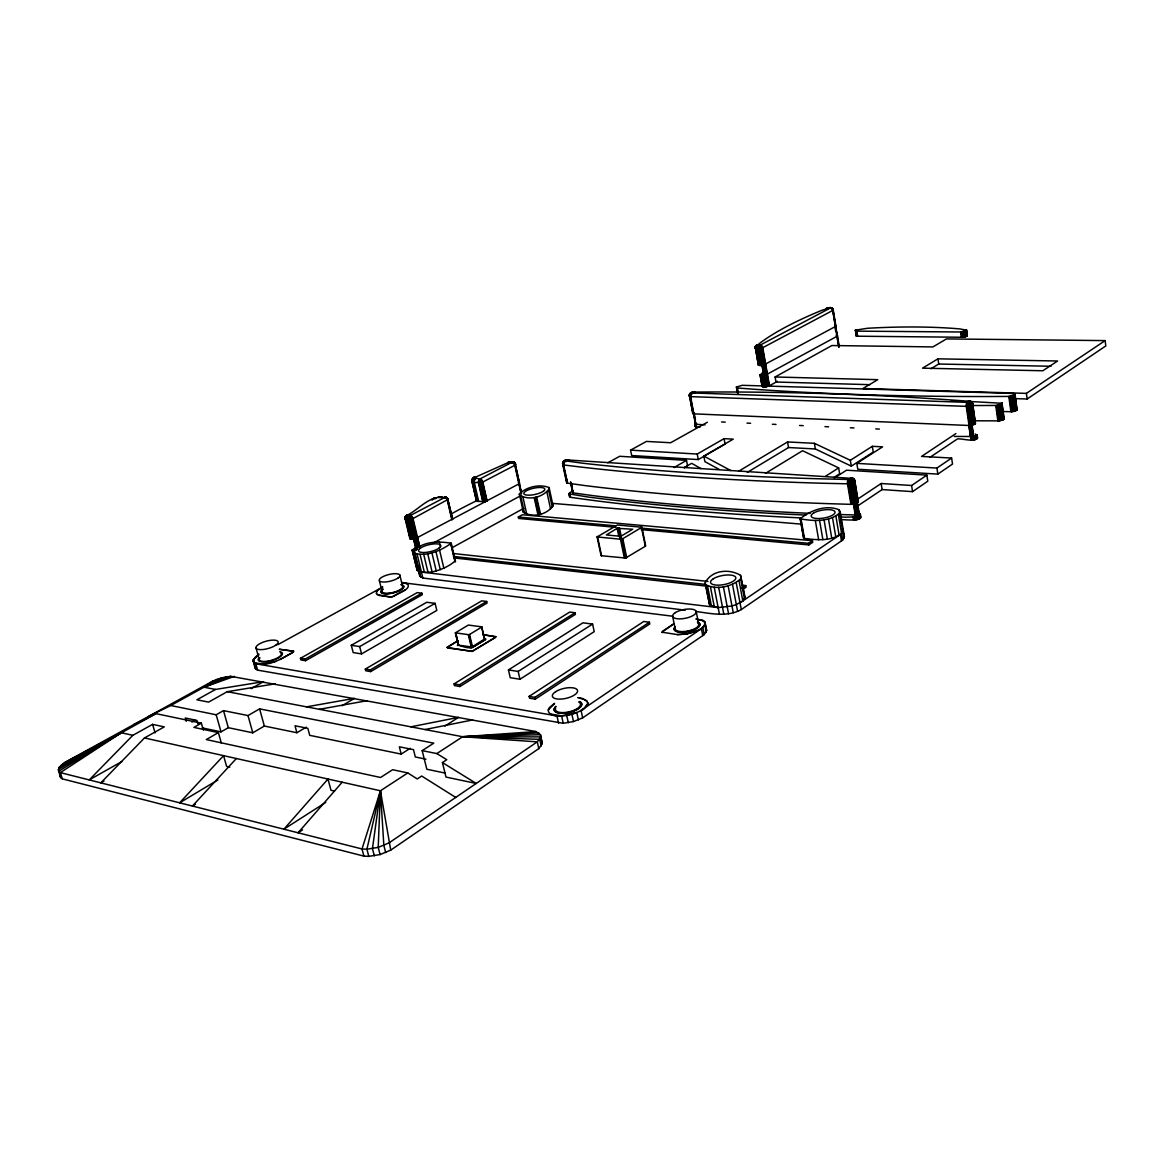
<?xml version="1.0" encoding="UTF-8"?>
<svg xmlns="http://www.w3.org/2000/svg" width="1164" height="1164" viewBox="0 0 1164 1164"><rect width="100%" height="100%" fill="white"/><g stroke="black" fill="none" stroke-linecap="round" stroke-linejoin="round"><path stroke-width="1.5" d="M413.962 550.878L415.01 553.322C427.581 556.887 441.622 550.106 451.268 543.268C438.974 541.129 423.143 541.144 413.962 550.878L419.738 574.71M972.435 403.268A3.143 2.866 -51 0 0 969.132 401.405L968.317 401.216C877.19 394.334 785.758 391.38 694.37 392.079L692.842 392.748M757.4 345.068A2.677 2.532 32.3 0 0 755.247 347.949L757.662 348.865L762.435 347.861L833.293 310.133A2.561 2.444 34.5 0 0 830.383 307.965L760.208 345.082L757.386 345.272L760.383 342.74A316.681 82.353 -8.1 0 1 822.09 310.221L830.339 307.805A2.575 2.124 -77.5 0 1 832.536 308.926M509.163 462.675L511.869 462.021A3.07 2.852 -52.7 0 1 515.376 464.043L514.779 465.324L482.187 482.333L473.603 482.58L471.987 481.038A3.114 2.895 24.8 0 1 474.33 477.662L509.235 462.079M601.366 554.995L601.57 555.752L625.592 558.022L645.351 546.236L645.103 545.48M515.317 464.902A3.07 2.692 43.9 0 0 511.854 462.312L511.869 462.021A3.07 2.75 -66.4 0 1 515.157 463.927M376.321 591.836L377.514 590.192L376.248 593.465L379.275 595.473L390.726 597.03L377.238 594.659M801.269 517.936A1383.516 270.31 -6.3 0 1 587.718 499.705L570.942 497.392C566.897 496.14 569.676 491.004 573.197 491.528M486.814 501.058L482.522 482.187A3.114 1.731 65.5 0 0 479.917 478.971L484.573 501.728L487.105 500.913L482.813 482.042A3.114 1.964 62.9 0 0 479.99 478.928L511.724 462.414A3.07 2.517 51.9 0 1 515.085 465.12L521.443 493.449M858.29 501.699L854.812 480.819A3.39 3.172 -33.9 0 0 851 478.375L848.178 479.466L823.865 478.913A1387.764 255.251 -6.6 0 1 582.378 463.17L565.064 460.813L567.363 459.955L850.942 478.302A3.39 3.085 -50.7 0 1 854.638 480.63L853.227 482.623L848.163 483.817L822.803 483.249A1390.704 257.186 -6.5 0 1 580.851 467.055L563.638 464.96L562.809 463.927A3.026 2.779 33.2 0 1 565.093 460.74A3.026 2.648 44.1 0 0 562.983 463.723L566.97 483.089L584.75 485.548A1386.63 264.635 -6.4 0 0 826.265 503.59L850.302 504.332C852.266 504.478 859.963 503.459 857.417 500.782M597.088 536.953L617.386 525.008L641.946 527.219L621.721 539.325L597.088 536.953L601.075 555.606M521.283 493.551L519.129 483.788L414.806 538.947L409.873 538.656L405.087 518.635A3.07 2.852 17.4 0 1 407.385 515.274L410.441 515.419L444.648 497.537A2.997 2.721 -61.7 0 1 448.024 499.414L413.016 518.562L407.211 519.813L405.218 518.402A3.056 2.779 31 0 1 407.444 515.157C419.186 509.134 429.923 494.904 444.561 497.523A2.997 1.993 60.9 0 1 447.398 500.593L451.879 519.755L452.316 518.475M800.163 518.809C812.457 521.021 829.641 522.491 839.782 512.742L839.171 509.817C826.134 504.361 810.581 510.356 800.163 518.809L803.596 538.277C816.328 539.98 832.958 541.973 843.027 531.963L842.416 528.965L844.395 536.735L842.707 540.052L741.308 609.572C727.355 617.327 710.928 613.515 696.087 611.493M566.344 460.115L566.213 461.482M416.567 546.644L412.143 550.179L414.791 551.43M700.001 427.232L695.737 426.926L695.49 425.908M695.519 422.91L694.719 423.943L696.043 424.423M662.403 631.397L673.927 623.759L661.909 632.168L677.477 634.613L686.76 634.045L699.884 629.535L702.838 627.542L705.282 623.526L706.664 630.553L704.22 634.584L582.684 717.868L573.503 721.564L563.231 723.281L257.579 670.129L255.629 669.125L255.222 665.997M279.942 659.522L293.212 652.16C281.863 658.591 267.444 668.034 253.883 662.767L253.083 661.356C252.093 658.78 266.338 647.402 253.476 659.653L254.829 667.714M253.083 661.356L253.432 659.493L254.349 662.825M975.054 433.925L977.047 435.394L970.543 437.198L968.841 425.486L975.359 423.681L972.507 403.646L971.387 405.363L966.28 406.352L690.601 396.633L689.539 395.716A2.808 2.575 39.9 0 1 691.707 392.792L692.827 392.283M485.926 639.123L472.395 647.504L485.446 639.705M456.055 634.249L458.572 645.176L471.973 647.024L484.5 639.036M758.957 345.446L763.875 374.954L765.708 375.012L837.207 336.192L836.407 335.756M848.702 479.437L852.252 504.259M481.954 626.974L469.077 634.744L455.371 632.838L468.364 625.053L481.649 626.829L484.791 639.24M929.92 457.365L956.75 439.395C957.841 437.024 977.076 443.731 977.105 437.213M736.303 604.553L742.821 600.93L745.033 597.132L740.537 575.322C729.173 568.41 711.437 569.967 705.064 583.048L709.618 604.873L718.144 607.608L731.981 605.978M693.875 413.86L969.045 425.486L972.042 424.336L973.366 436.5L954.291 436.442M975.359 423.681L974.996 422.605M476.542 499.429L477.298 501.248L484.573 501.728M457.728 645.613C455.066 643.372 468.699 649.687 472.351 647.344M705.064 583.048L705.704 584.663C716.5 590.235 731.952 586.802 740.741 578.741L741.25 576.922M471.871 481.387A3.128 2.968 4.3 0 1 474.272 477.88L474.33 477.662M447.165 647.271L457.932 640.68M566.723 460.027L567.275 459.882A3.012 1.426 87.2 0 1 568.701 460.478M409.219 515.783L416.741 548.971M699.884 629.535L704.7 625.665L704.642 621.794L702.794 620.383L704.671 621.969L706.664 630.553M706.053 632.518L704.642 621.794M708.978 603.214L709.56 601.352M859.585 516.292C864.823 522.287 838.778 519.1 840.917 519.581M858.581 513.106L858.814 514.11L855.613 515.012L839.491 514.503M975.49 423.478L972.682 403.806A3.157 2.939 -35.8 0 0 969.205 401.478L967.429 402.366L967.284 404.286L970.223 425.427M509.876 462.035L510.356 462.675M693.468 392.152L694.02 392.05A2.808 1.266 87.3 0 1 695.49 392.894M253.039 661.21L255.818 663.756L556.959 715.933C566.606 716.384 576.646 714.041 584.43 708.134C593.844 695.01 584.124 710.942 581.083 710.607L582.684 717.868M59.088 767.396L58.636 771.31L60.353 772.62L362.004 848.963L366.907 849.211L378.227 847.377L388.892 842.969L537.273 741.861L540.765 736.899L540.489 734.702L535.978 731.559L230.661 676.313L221.742 677.826L212.968 680.998L64.442 762.696L59.088 767.396L156.005 713.648L201.372 723.164L203.351 730.046M763.162 372.073L760.107 375.259L767.338 374.575M827.953 307.98L827.473 309.071M103.989 781.073L100.832 782.863L144.482 737.947L164.255 726.889L152.586 724.372L132.827 735.328L121.303 732.753L58.2 769.52L60.586 777.523L62.303 778.847L363.896 856.122L368.799 856.369L380.104 854.551L390.74 850.127L538.816 748.598L542.293 743.607L540.489 734.702L462.661 736.739L227.271 691.678L208.603 702.11L196.905 699.782L215.558 689.437L263.53 681.668L251.06 688.695M519.391 483.584L518.635 482.318M563.231 723.281L561.601 716.006C556.989 716.122 548.142 715.845 548.244 709.967L549.292 707.668L554.486 703.405M554.515 703.58L548.244 709.967M856.093 335.348L857.621 336.207L961.406 337.254C962.817 337.24 968.404 336.789 966.848 334.839M835.316 326.575L835.97 325.978L835.024 325.44M452.665 519.144L447.616 499.283A2.997 2.386 -79.6 0 0 444.648 497.537L444.561 497.654A2.997 2.212 -83.7 0 1 447.238 498.89M1003.397 411.707C1005.841 411.023 1016.434 413.249 1016.841 409.03M974.632 420.801L998.494 420.859L1003.004 419.811L1003.921 418.167M553.06 505.874L549.117 487.585C539.79 483.758 526.434 486.799 519.362 493.943L523.334 512.247C532.923 518.067 546.556 514.794 553.06 505.874L552.827 504.681M718.159 607.608L421.397 572.048L418.283 570.156L418.298 568.774L419.331 571.291C430.884 575.263 448.387 567.363 454.964 561.077M519.362 493.943L519.537 495.122C529.183 500.753 542.7 497.523 549.35 488.749L549.117 487.585M758.783 345.475L761.591 365.423L763.642 365.06L835.345 326.546M736.405 387.03L737.35 387.99L754.228 389.256A1280.735 218.57 -6.6 0 0 985.661 396.546L1009.406 396.415L1015.154 394.261L1013.291 393.461L742.268 385.313L736.405 387.03L737.467 392.908M510.167 461.992L510.516 461.89A3.056 1.018 83.4 0 1 511.636 462.777M410.368 537.302L409.873 538.656M758.331 364.361L758.724 365.292L761.591 365.423M855.278 330.285L856.806 331.143L960.649 331.987L966.658 330.212L959.776 328.903A310.381 88.799 -10.3 0 0 867.675 328.263L855.453 330.139L856.122 335.96M455.721 797.427L421.688 776.024L417.265 778.934L407.793 772.94L380.439 790.778L342.172 782.208L298.086 832.798L302.567 829.888M236.365 758.521L192.409 806.041L195.465 804.208M973.526 436.384L968.142 402.395M132.827 735.328L89.235 779.924L122.22 761.329M694.326 412.944L693.904 413.846M417.352 568.629C415.344 572.339 423.376 571.117 418.167 565.428M762.304 385.473C763.22 390.478 776.606 381.676 777.334 381.268M447.107 647.46L472.177 651.447L495.908 636.941L482.914 634.598M567.421 481.59L566.97 483.089M519.202 483.715L518.504 482.958M447.194 647.446L457.976 640.84M755.567 347.629L758.302 365.089M540.562 514.182L536.589 497.072M829.175 307.762L829.437 307.689A2.575 0.975 86.5 0 1 830.034 307.82A2.575 1.935 -82.5 0 1 832.333 309.173M405.174 589.886L393.33 596.448C396.618 593.029 412.012 589.842 407.444 583.731L402.424 582.553L407.473 583.877M377.558 590.337L382.811 586.947L277.789 644.696M840.393 516.452C836.727 517.543 866.933 517.951 858.406 513.077M693.22 412.565L692.711 413.395L694.05 413.875M565.515 460.406A3.026 2.066 61.7 0 0 563.885 463.083L562.983 463.723L567.232 483.206M212.968 680.998L203.976 687.226L170.773 705.515L148.454 716.486M738.587 471.289L787.562 441.942L814.378 443.324L850.346 460.289L872.316 446.321L882.588 446.845L856.82 463.374L857.781 469.252L937.835 474.112L952.516 464.058L951.614 458.049L921.553 456.419L955.891 433.575M857.053 506.369L882.123 489.578L912.561 491.644L927.795 481.212L926.864 475.116L846.548 470.198L834.515 477.909M740.028 602.836L840.393 534.494L841.47 540.896M856.82 463.374L936.918 468.059L951.614 458.049M857.519 499.225L881.148 483.511L911.601 485.504L926.864 475.116M743.272 589.13L746.066 587.238L745.76 585.579L742.152 585.186M641.219 529.62L808.878 544.912L812.734 542.322L812.457 540.707L522.374 514.764L518.315 517.005L518.635 518.446L615.974 527.321M1016.274 398.655L1027.157 399.005L1105.8 345.941L1105.16 340.601L946.448 338.913L932.946 346.916L831.896 345.533L775.093 376.976L775.981 382.025L869.595 384.673M741.555 588.402L745.76 585.579M642.717 528.281L808.602 543.312L812.457 540.707M293.255 652.32L293.852 651.287L279.433 649.206M775.093 376.976L877.772 379.682L862.917 388.5L1026.401 393.374L1105.16 340.601M535.309 699.142L649.759 623.919L649.425 622.231L643.75 621.489L529.14 696.407L529.547 698.182L535.309 699.142L534.902 697.367L529.14 696.407M442.422 762.58L476.222 783.459L445.987 777.072L442.422 762.58L446.787 759.699L436.835 753.574L422.183 750.635L426.824 769.244L445.303 773.114M534.902 697.367L649.425 622.231M436.835 753.574L462.661 736.739L535.978 731.559M422.183 750.635L433.765 743.156L259.601 708.876L248.005 715.554L223.503 710.637L216.184 714.783L170.773 705.515M325.775 802.389L283.885 829.205L327.986 779.036L342.172 782.208M306.234 727.151L296.907 732.723L295.016 725.769L307.834 728.344L309.711 735.342L401.187 754.083L410.237 748.292M444.939 726.074L458.514 717.373L410.877 726.831M747.288 472.409L788.552 447.529L815.353 448.969L851.306 466.138L873.247 452.083L872.316 446.321M833.715 477.604L839.651 473.792L838.662 467.913L802.563 450.715L765.476 473.355M519.973 679.252L594.222 631.645L592.592 624.079L582.946 622.827L508.435 669.926L510.254 677.71L519.973 679.252L518.155 671.424L508.435 669.926M518.155 671.424L592.592 624.079M825.291 476.425L838.662 467.913M459.896 686.542L575.409 614.388L575.06 612.759L569.734 612.06L454.091 683.908L454.513 685.625L459.896 686.542L459.489 684.825L454.091 683.908M459.489 684.825L575.06 612.759M277.92 658.373L280.088 656.845A12.557 4.205 -15.5 0 0 279.767 651.636M58.636 771.31L121.303 732.753L64.442 762.696M447.689 647.984L472.148 651.273L495.515 637.494M931.011 368.712L938.722 364.026L1051.048 366.267M217.188 679.238L203.976 687.226L215.558 689.437M937.951 358.832L922.514 368.159L1042.828 370.763L1057.596 361L937.951 358.832L938.722 364.026M217.872 779.967L179.634 802.811L223.561 755.654L226.602 766.392L229.803 767.12M342.027 705.762L354.467 698.327L306.539 706.854M972.449 405.538L996.34 405.465L1002.16 403.268L967.633 401.362M617.167 528.311L606.342 534.945L620.819 536.313L632.707 529.227L617.167 528.311L618.855 536.473M365.307 669.096L370.268 669.94L486.698 601.468L487.061 603.054L370.69 671.599L365.729 670.755L365.307 669.096L481.765 600.828L486.698 601.468M202.289 727.907L221.029 731.88L228.319 727.689L252.792 732.811L264.344 726.045L296.907 732.723M361.553 653.906L436.82 610.431L435.103 603.345L426.766 602.268L351.295 645.293L353.187 652.582L361.553 653.906L359.661 646.587L351.295 645.293M684.17 467.637L691.649 463.316L700.99 468.597M719.163 469.398L704.918 461.657L703.856 456.099L733.262 439.134L724.052 438.653L697.236 454.047L630.582 450.148L631.674 455.531L698.284 459.576L725.056 444.11L724.052 438.653M684.476 467.739L687.589 465.949L686.513 460.377L619.67 456.288L607.754 462.821M674.043 467.55L686.513 460.377M221.349 743.068L218.381 732.607L206.304 739.562L380.555 777.494L392.632 769.71L407.793 772.94M359.661 646.587L435.103 603.345M201.372 723.164L193.922 727.398L218.381 732.607M191.871 722.073L194.985 720.312M300.443 658.315L305.113 659.1L421.892 593.218L422.27 594.746L305.535 660.716L300.865 659.915L300.443 658.315L417.236 592.607L421.892 593.218M707.363 422.256L670.653 442.742L646.457 441.418L630.582 450.148M452.942 547.24L523.727 508.362M258.699 655.187L254.96 657.587M433.139 543.122L521.472 495.282M61.226 765.068L121.303 732.753L60.353 772.62L62.303 778.847M221.742 677.826L203.976 687.226L234.415 676.342M417.701 538.015L419.462 546.658M691.038 394.829L690.252 395.193A2.808 2.066 61.9 0 1 691.94 392.603A2.808 2.27 57 0 0 689.903 395.018M133.802 724.546L156.005 713.648M393.301 596.303L390.697 596.885M226.34 676.822L203.976 687.226L230.661 676.313M762.929 364.899L765.534 364.39M696.581 423.39L695.563 424.263L705.078 424.845M568.323 722.713L566.664 715.249L576.747 712.455L578.406 719.919M576.791 712.644L561.557 715.816L550.223 713.983M677.477 634.613L686.731 633.871L696.072 631.499M731.952 605.978L736.332 604.553M766.712 374.808L764.908 364.623M255.629 669.125L253.839 662.607L262.482 664.149L275.883 661.399M413.293 538.306L416.581 538.466M468.976 634.773L471.973 647.024M391.41 597.059L392.253 596.914M425.02 729.537L472.599 719.949M319.358 709.312L367.271 700.67M471.755 647.082L468.859 634.787M470.663 647.708L471.929 647.635M227.271 691.678L275.242 683.821M967.429 402.366L691.663 392.937A2.808 2.692 -28.6 0 0 689.423 396.182M538.845 732.884L462.661 736.739L537.273 741.861L538.816 748.598M279.476 649.367L293.328 651.142M951.308 400.809L956.75 400.998M474.272 477.88L479.917 478.971M721.578 421.965L725.216 422.139M746.982 423.114L750.605 423.274M772.372 424.263L775.995 424.423M799.581 425.486L803.204 425.646M824.97 426.621L828.608 426.795M850.375 427.77L853.998 427.93M875.764 428.905L879.387 429.079M551.969 503.343L801.37 524.135M518.315 517.005L615.669 525.837M836.276 335.188L837.513 335.901L835.33 326.022M511.709 461.948A3.056 2.575 -75.3 0 1 514.881 463.825L514.124 463.723A3.056 2.124 -86 0 0 511.447 461.919M454.207 553.598L707.959 581.433M453.436 556.421L705.544 584.401M453.785 557.905L705.85 586.045M972.493 435.467L973.73 436.049M413.802 551.401L419.724 576.122L422.838 578.028L685.305 610.169M402.453 582.698L672.865 616.236M696.29 619.146L702.823 620.572L704.671 621.954M696.057 618.928L702.823 620.558M482.958 634.773L495.879 636.592M577.65 697.643L582.611 698.487L587.253 701.572L585.55 699.884L579.337 698.109M571.582 483.904L572.848 492.852L590.163 495.267A1380.62 268.157 -6.3 0 0 810.188 513.353M568.992 493.842L587.136 496.883A1384.141 269.175 -6.3 0 0 805.852 515.085M425.937 759.161L415.33 756.978L413.482 749.645L399.339 746.793L401.187 754.083M662.156 632.489L662.796 632.459M144.482 737.947L327.986 779.036L330.983 790.283L334.534 791.098M858.057 502.164L854.623 480.63L853.619 480.223A3.39 2.503 -77.5 0 0 850.608 478.171M830.281 307.776A2.575 2.27 -70.4 0 1 832.958 309.595L833.351 310.002A2.575 2.488 8.2 0 0 830.398 307.922L830.339 307.805A2.59 2.386 -59.9 0 1 833.148 309.682L835.912 326.109M572.848 492.852L570.607 481.707M703.856 456.099L730.774 470.562M828.186 307.922L827.968 308.955M759.466 345.344L767.411 386.404M435.816 497.756L435.7 498.789M409.903 515.608L418.022 547.138M693.584 392.05L693.875 392.792M484.981 501.655L479.917 478.971L485.766 501.451M572.673 492.692L570.666 482.769M849.487 479.292L854.274 503.91M759.292 345.388L764.733 375.084M483.104 501.859L478.797 482.987A3.114 1.906 -89.4 0 1 479.917 478.971L479.99 479.102A3.114 1.048 71 0 1 481.838 482.449L486.145 501.335M483.438 501.859L479.132 482.987A3.114 1.586 87.4 0 1 479.917 478.971L485.373 501.553M744.32 595.502L745.033 597.132M455.357 632.794L458.281 645.045M967.837 402.308L973.206 436.602M409.67 515.681L417.41 547.24M515.521 464.189A3.07 2.925 -32.3 0 0 511.913 462.064L511.942 462.123A3.07 2.91 15.2 0 1 515.565 464.523M849.225 479.35L853.605 504.056M152.586 724.372L155.088 732.884M186.225 721.345L185.251 717.984L196.949 720.429L197.909 723.804M216.184 714.783L221.029 731.88M223.503 710.637L228.319 727.689M248.005 715.554L252.792 732.811M259.601 708.876L264.344 726.045M255.774 663.611L257.579 670.129M256.065 648.115L259.296 659.915M509.628 462.166L509.774 462.792M305.113 659.1L305.535 660.716M368.799 856.369L366.907 849.211L380.439 790.778L390.74 850.127M363.896 856.122L362.004 848.963L380.439 790.778L383.844 845.442L385.706 852.601M380.104 854.551L378.227 847.377L380.439 790.778L372.451 848.672L374.328 855.846M370.268 669.94L370.69 671.599M379.391 580.807L382.199 592.054M399.776 574.856L402.744 586.947M413.802 538.67L416.494 548.928M413.482 537.768L416.232 549.801M416.334 550.412L408.884 519.711A3.056 0.975 82.4 0 1 408.986 515.812M417.09 554.049L422.838 578.028M412.987 539.223L408.288 519.77A3.056 1.324 85.1 0 1 408.768 515.841M412.434 539.267L407.735 519.813A3.056 1.659 88 0 1 408.564 515.856M411.911 539.267L407.211 519.813A3.056 1.964 -88.5 0 1 408.375 515.856M411.445 539.238L406.745 519.784A3.056 2.226 -84.3 0 1 408.2 515.841M415.01 553.322L420.771 577.242M411.008 539.165L406.309 519.726A3.056 2.43 -79.3 0 1 407.982 515.812M410.63 539.077L405.93 519.639A3.056 2.604 -72.9 0 1 407.793 515.768M410.106 537.564L405.407 518.169A3.056 2.663 41.2 0 1 407.531 515.041M413.366 551.329L418.022 570.578M410.31 538.961L405.669 517.922A3.056 2.517 48.6 0 1 407.662 514.924M413.555 552.929L414.821 558.153M412.987 551.241L417.643 570.476M412.26 549.946L417.323 570.345M412.143 550.179L417.076 570.2M60.15 775.719L60.586 777.523M427.726 553.758L432.062 571.786M423.681 554.282L428.017 572.31M419.753 546.513L413.016 518.562A3.056 1.688 64.5 0 0 410.441 515.434M419.607 548.477L412.507 518.78A3.056 1.266 68.2 0 0 410.325 515.477M416.872 538.379L418.924 546.876M418.633 546.978L411.94 518.984A3.056 0.917 70.8 0 0 410.121 515.55M416.276 538.554L418.327 547.065M420.058 554.384L424.394 572.382M415.65 538.685L417.701 547.196M415.053 538.772L417.105 547.269M417.25 548.986L409.452 515.87M414.529 538.787L416.988 548.986M455.662 632.954L458.572 645.176M435.962 551.62L440.254 569.647M431.917 552.842L436.238 570.884M439.323 541.973L440.472 546.833M439.57 550.15L443.848 568.163M451.268 543.268L455.546 561.572M450.744 543.181L453.815 556.203M450.846 543.981L455.066 561.906M469.558 634.526L472.453 646.82M468.364 634.787L471.26 647.082M481.649 626.829L484.53 639.487M452.549 519.289L447.849 499.341A2.997 2.575 -72.3 0 0 444.648 497.552A2.997 2.183 57.6 0 1 447.66 500.433L452.141 519.595M447.616 499.283L452.374 519.45M477.924 501.408L473.603 482.58A3.114 2.459 -80.3 0 1 475.334 478.608M477.298 501.248L472.977 482.434A3.114 2.677 -72.9 0 1 474.956 478.52M472.235 480.659L476.789 501.044M471.987 481.038L476.294 499.822M471.871 481.387L476.44 500.796M542.293 743.607L540.765 736.899L462.661 736.739L539.674 739.344L541.216 746.066M486.494 501.204L482.187 482.333A3.114 1.397 68.4 0 0 479.917 478.971A3.114 1.251 84.7 0 0 479.495 482.958L483.802 501.829M484.18 501.786L479.874 482.914A3.114 0.888 82.2 0 1 479.917 478.971M482.798 501.844L478.491 482.973A3.114 2.124 -86.7 0 1 479.844 478.957M478.68 501.495L474.359 482.667A3.114 2.27 -84.4 0 1 475.872 478.666M556.916 715.744L558.589 723.208M693.249 392.181L693.366 392.879M573.503 721.564L571.844 714.114M522.854 496.664L526.652 513.833M519.595 483.293L515.157 463.927L521.559 493.332M521.065 493.682L514.779 465.324A3.07 2.241 58.9 0 0 511.724 462.414M520.73 496.053L524.528 513.193M536.007 497.348L539.79 514.619M535.629 497.464L539.412 514.735M535.236 497.552L539.019 514.823M534.843 497.61L538.626 514.866M534.189 497.61L537.972 514.866M581.04 710.418L701.397 628.706L702.75 635.573M548.55 490.088L552.274 507.242M546.789 491.528L550.514 508.712M567.552 483.293L563.638 464.96A3.026 2.43 -78.2 0 1 565.428 461.148M569.953 494.525L570.549 497.334M563.929 466.837L563.216 463.519A3.026 2.488 51.7 0 1 565.253 460.58M565.704 475.159L567.13 481.809M569.283 493.23L570.229 497.232M569.109 493.449L569.967 497.115M566.65 482.798L562.692 464.305A3.026 2.895 -3.7 0 1 565.049 460.886A3.026 2.881 -27.5 0 0 562.736 464.48M571.131 483.351L573.168 492.969M597.467 536.473L601.57 555.752M618.695 527.83L620.718 537.623M618.273 527.903L620.296 537.71M620.514 539.412L624.37 558.123M617.851 528.019L619.874 537.812M622.842 538.903L626.698 557.614M622.143 539.208L625.999 557.92M619.466 527.816L621.489 537.608M621.721 539.325L625.592 558.022M621.3 539.398L625.155 558.109M641.844 527.103L645.685 545.901M641.349 526.957L645.351 546.236M672.647 616.323L675.193 628.997M704.22 634.584L702.838 627.542M696.203 611.507L698.691 624.195M710.447 586.874L714.361 607.142M707.537 585.972L711.451 606.211M705.704 584.663L709.618 604.873M718.654 587.223L723.848 614.316M714.23 587.296L719.454 614.345M587.209 701.397L587.645 703.638M728.097 585.638L733.262 612.73M694.108 413.045L695.446 420.073M696.392 427.057L690.601 396.633A2.808 1.95 -85.3 0 1 691.998 393.083M693.642 413.322L695.766 424.365M696.028 426.999L690.252 396.575A2.808 2.226 -79.6 0 1 691.94 393.068L691.94 393.068A2.808 2.401 -73.3 0 0 689.946 396.502M693.22 413.744L689.714 395.542L692.987 413.642M694.981 423.274L695.737 426.926M694.806 423.463L695.49 426.824M692.711 413.395L689.437 395.876A2.808 2.663 23.9 0 1 691.663 392.835A2.808 2.706 -0.6 0 0 689.394 396.036M694.704 423.623L695.214 426.577M723.382 586.656L728.562 613.763M697.236 454.047L698.284 459.576M740.741 578.741L744.524 598.994M739.009 580.647L742.821 600.93M736.186 582.524L741.308 609.572M732.462 584.226L737.598 611.304M740.537 575.322L744 593.815M737.35 387.99L738.296 393.156M736.812 386.695L737.961 393.097M736.579 386.87L737.685 393.01M763.642 364.87L765.446 375.041M763.162 364.899L764.966 375.084M764.937 375.361L766.916 386.521M762.682 364.885L764.486 375.07M764.253 375.041L759.132 345.417M764.428 375.463L766.407 386.623M762.245 364.827L764.05 375.012M763.904 375.536L765.883 386.71M761.751 364.332L763.628 374.837M763.395 375.608L765.374 386.768M761.096 365.467L758.142 348.851A2.692 1.018 86.1 0 1 758.622 345.49M762.9 375.652L764.879 386.812M760.616 365.481L757.662 348.865A2.692 1.324 88.4 0 1 758.462 345.49M762.42 375.666L764.413 386.826M760.179 365.496L757.226 348.88A2.692 1.601 -89 0 1 758.302 345.504M761.984 375.666L763.962 386.826M759.743 365.467L756.789 348.865A2.692 1.819 -86.1 0 1 758.113 345.49M761.547 375.652L763.54 386.797M759.35 365.423L756.396 348.822A2.692 2.022 -82.7 0 1 757.939 345.475M761.169 375.608L763.148 386.754M759.015 365.365L756.062 348.764A2.692 2.197 -78.4 0 1 757.779 345.446A2.692 2.328 -72.7 0 0 755.771 348.691L758.724 365.292M760.819 375.55L762.798 386.695M760.529 375.463L762.507 386.608M758.477 365.205L755.378 347.789A2.677 2.459 44.9 0 1 757.458 344.995M760.136 374.517L762.274 386.521M760.005 374.677L762.1 386.404M787.562 441.942L788.552 447.529M801.094 519.304L804.455 538.481M800.541 518.475L803.596 535.891M800.425 519.217L803.786 538.379M769.477 385.648L762.769 347.701A2.677 1.993 63.6 0 0 760.208 345.082M769.142 385.822L762.435 347.861A2.692 1.819 66.4 0 0 760.048 345.155M768.778 385.982L762.056 348.021A2.692 1.557 69.4 0 0 759.917 345.213M764.675 364.681L766.465 374.866M768.356 386.128L761.634 348.167A2.692 1.28 72 0 0 759.786 345.257M764.166 364.798L765.956 374.968M767.905 386.273L761.183 348.312A2.692 0.975 74.2 0 0 759.626 345.301M808.602 543.312L808.878 544.912M819.558 520.366L822.89 539.674M815.324 520.497L818.656 539.776M828.462 518.853L831.751 538.161M814.378 443.324L815.353 448.969M824.054 519.799L827.357 539.121M840.059 511.171L844.395 536.735M839.782 512.742L844.118 538.35M839.171 509.817L840.35 516.772M840.946 520.264L841.528 523.742M838.356 514.401L842.707 540.052M835.868 516.045L839.142 535.338M832.493 517.573L835.781 536.866M860.254 513.79L860.88 517.354M860.08 513.6L860.647 517.835M857.81 502.412L854.376 480.47A3.39 2.939 -62.8 0 0 850.855 478.259M859.818 513.44L860.4 518.082M854.885 485.446L855.438 488.851M856.006 492.27L856.573 495.675M850.346 460.289L851.306 466.138M859.221 513.63L854.114 482.158A3.39 2.604 56.4 0 0 850.753 478.811M859.57 515.186L860.094 518.315M856.908 501.466L858.974 513.993M858.814 514.11L853.707 482.391A3.39 2.343 61.4 0 0 850.608 478.899M859.163 515.434L859.687 518.562M856.529 501.713L858.596 514.241M858.348 514.372L853.227 482.623A3.39 2.066 65.5 0 0 850.418 479.001M858.697 515.667L859.221 518.809M858.072 514.488L852.703 482.842A3.39 1.746 68.8 0 0 850.215 479.088M858.174 515.899L858.697 519.028M855.686 502.077L857.752 514.604M857.417 514.706L852.135 483.045A3.39 1.397 71.7 0 0 849.982 479.161M857.606 516.103L858.13 519.231M855.002 502.266L857.068 514.794M854.914 503.75L851.51 483.235A3.39 1.033 74.4 0 0 849.749 479.233M854.929 504.143L856.704 514.881M856.995 516.292L857.519 519.42M854.565 504.201L856.34 514.939M854.187 504.245L855.976 514.983M856.355 516.467L856.864 519.595M853.823 504.274L855.613 515.012M853.474 504.288L855.264 515.026M855.686 516.598L856.209 519.726M852.921 504.172L848.963 479.393M855.016 516.714L855.525 519.842M854.332 516.801L854.856 519.93M851.582 504.318L848.163 483.817A3.39 0.917 86.1 0 1 848.425 479.466M853.663 516.86L854.187 519.988M850.928 504.347L847.508 483.846A3.39 1.295 88.6 0 1 848.178 479.466M853.023 516.889L853.532 520.017M837.382 335.421L839.273 346.639M832.958 309.595L838.968 346.93M832.711 309.537L835.33 325.483M837.513 338.84L838.109 342.42M838.72 347.09L832.726 310.57A2.561 2.081 61.6 0 0 830.15 308.125M835.068 327.608L835.606 330.867M856.806 331.143L857.621 336.207M881.148 483.511L882.123 489.578M856.413 331.129L857.228 336.192M856.064 331.1L856.879 336.163M855.7 329.994L856.573 336.12M855.453 330.139L856.311 336.047M911.601 485.504L912.561 491.644M936.918 468.059L937.835 474.112M523.16 511.04L523.334 512.247M971.911 437.14L972.333 440.065M969.961 425.369L971.664 437.082M971.736 440.108L966.848 406.338A3.128 0.902 87.1 0 1 967.24 402.38L967.24 402.38A3.128 1.353 -89.6 0 0 966.266 406.352L971.154 440.123M969.365 425.457L971.052 437.169M966.498 329.805L967.342 335.625M966.324 329.688L967.211 335.77M966.091 329.601L967.022 335.945M966.018 330.838L966.775 336.105M965.742 330.998L966.484 336.265M965.393 331.143L966.149 336.411M965.014 331.289L965.771 336.556M964.578 331.42L965.334 336.687M964.127 331.551L964.883 336.818M963.632 331.667L964.389 336.934M963.137 331.769L963.879 337.022M962.613 331.842L963.37 337.109M977.105 434.608L977.585 438.101M962.104 331.915L962.861 337.167M977.047 435.394L977.454 438.304M975.156 423.885L972.406 404.766A3.128 2.721 47.9 0 0 969.088 401.842M976.829 435.598L977.251 438.522M961.595 331.958L962.352 337.225M974.879 424.103L972.129 404.97A3.128 2.546 55.9 0 0 968.986 401.929M976.552 435.816L976.974 438.741M974.53 424.307L971.78 405.174A3.128 2.313 61.8 0 0 968.87 401.987M976.218 436.02L976.64 438.944M961.115 331.987L961.871 337.24M974.137 424.496L971.387 405.363A3.114 2.052 66.3 0 0 968.739 402.06A3.114 1.746 69.9 0 1 970.922 405.538L973.671 424.685M975.825 436.209L976.247 439.134M960.649 331.987L961.406 337.254M975.359 436.398L975.781 439.323M973.162 424.845L970.412 405.712A3.114 1.411 72.9 0 0 968.419 402.177M974.85 436.573L975.272 439.497M972.624 425.006L969.859 405.872A3.114 1.048 75.5 0 0 968.23 402.22M974.312 436.733L974.734 439.657M973.73 436.864L974.152 439.788M971.576 423.9L973.366 436.5M973.133 436.98L973.555 439.905M971.314 424.991L973.002 436.704M971.082 425.078L972.769 436.791M972.944 439.992L967.633 402.337M970.558 425.238L972.246 436.951M970.267 425.311L971.955 437.024M997.577 405.319L999.731 420.713M996.966 405.407L999.105 420.801M996.34 405.465L998.494 420.859M995.744 405.509L997.883 420.888M1001.986 402.948L1004.168 419.025M1001.782 402.802L1003.979 419.215M1001.506 402.686L1003.732 419.418M1002.83 414.515L1003.295 417.934M1001.258 404.228L1003.397 419.607M1000.865 404.432L1003.004 419.811M1000.414 404.606L1002.553 420M999.905 404.781L1002.044 420.175M999.367 404.941L1001.506 420.335M998.799 405.087L1000.938 420.48M998.188 405.218L1000.342 420.611M1014.964 393.941L1017.103 409.859M1014.761 393.81L1016.929 410.048M1014.484 393.679L1016.681 410.252M1015.532 403.733L1015.997 407.109M1014.266 395.193L1016.347 410.441M1013.888 395.382L1015.968 410.645M1013.437 395.571L1015.517 410.819M1012.942 395.745L1015.023 410.994M1012.404 395.891L1014.499 411.154M1011.836 396.036L1013.931 411.299M1011.24 396.167L1013.335 411.416M1010.643 396.269L1012.724 411.532M1010.017 396.357L1012.113 411.605M1009.406 396.415L1011.501 411.663M1008.81 396.458L1010.905 411.707M1026.401 393.374L1027.157 399.005M854.9 481.008A3.405 3.201 -13.1 0 0 851.029 478.433L851.029 478.506A3.39 3.114 26.4 0 1 854.842 481.445M850.535 478.171A3.39 2.139 -83.3 0 1 853.154 480.15M567.363 459.969A3.026 1.819 -89 0 1 569.152 460.464M564.642 461.642A3.012 1.47 68.3 0 1 565.806 460.275M565.122 461.468A3.012 1.135 71 0 1 565.98 460.217M850.739 478.215A3.39 2.75 -71.3 0 1 854.041 480.339M850.957 478.651A3.39 2.997 39.9 0 1 854.682 481.692M565.66 461.628A3.012 0.771 73.4 0 1 566.155 460.158M567.101 459.984A3.012 1.077 84.6 0 1 568.076 460.275M564.264 461.511A3.012 1.79 65.3 0 1 565.66 460.347M563.522 463.301A3.026 2.299 57.3 0 1 565.384 460.493M562.707 464.13A3.026 2.852 17.5 0 1 565.064 460.813M562.852 464.625A3.026 2.837 -47.7 0 1 565.122 461.017M563.056 464.756A3.026 2.735 -61.9 0 1 565.195 461.06A3.026 2.604 -71.4 0 0 563.318 464.873M850.869 478.739A3.39 2.823 49.5 0 1 854.434 481.925M851.029 478.506A3.405 3.186 8.2 0 1 854.914 481.227M689.67 395.193A2.808 2.444 50.1 0 1 691.751 392.734M689.714 396.415A2.808 2.546 -64.2 0 1 691.765 393.01L691.765 393.01A2.808 2.648 -50.1 0 0 689.539 396.313M972.609 404.563A3.128 2.852 36.4 0 0 969.176 401.769A3.143 2.939 20.3 0 1 972.755 404.359M972.798 404.17A3.157 2.983 1.1 0 0 969.248 401.609L969.248 401.609A3.157 2.983 -18 0 1 972.784 403.981M969.045 401.362A3.128 2.735 -62.5 0 1 972.26 403.515M968.914 401.318A3.128 2.575 -70.8 0 1 971.94 403.399M968.768 401.274A3.128 2.357 -76.8 0 1 971.562 403.297M968.594 401.245A3.128 2.124 -81.4 0 1 970.791 402.177M693.904 392.093A2.808 0.96 85 0 1 694.995 392.923M691.925 394.159A2.808 0.989 73.3 0 1 692.624 392.341M691.401 393.985A2.808 1.295 71 0 1 692.42 392.399M690.965 394.159A2.808 1.571 68.5 0 1 692.245 392.472M690.616 395.003A2.808 1.833 65.5 0 1 692.085 392.544M697.512 622.114A13.139 4.932 -11.2 0 1 696.901 628.327A13.139 4.932 -11.2 0 1 681.507 632.27L678.656 632.052A13.139 4.932 -11.2 0 1 675.295 626.654A13.139 4.932 -11.2 0 0 678.612 631.877L681.464 632.096A13.139 4.932 -11.2 0 0 696.858 628.167A13.139 4.932 -11.2 0 0 697.483 621.94M698.007 623.147A12.004 4.496 -11.2 0 1 694.937 628.633A12.004 4.496 -11.2 0 1 681.944 631.616L679.34 631.412A12.004 4.496 -11.2 0 1 675.338 627.789M402.526 585.216A11.684 3.783 -14 0 1 401.958 589.217L400.023 590.424A11.684 3.783 -14 0 1 386.172 593.858L383.916 593.698A11.684 3.783 -14 0 1 382.912 589.202M400.809 584.604A11.684 3.783 -14 0 1 401.915 589.071L399.994 590.264A11.684 3.783 -14 0 1 386.128 593.713L383.873 593.553A11.684 3.783 -14 0 1 382.883 589.057M402.526 586.074A10.665 3.448 -14 0 1 401.1 589.071L399.325 590.163A10.665 3.448 -14 0 1 386.666 593.305L384.615 593.16A10.665 3.448 -14 0 1 382.519 590.148M277.876 658.213A12.557 4.205 -15.5 0 1 263.035 661.938A12.557 4.205 -15.5 0 1 259.005 657.806M280.437 652.582A11.465 3.841 -15.5 0 1 279.229 656.831L277.221 658.067A11.465 3.841 -15.5 0 1 263.675 661.472A11.465 3.841 -15.5 0 1 259.979 657.704M579.657 701.688A14.099 5.645 -13 0 1 577.184 709.516A14.099 5.645 -13 0 1 559.404 713.154A14.099 5.645 -13 0 1 555.839 706.563M579.614 701.499A14.114 5.645 -13 0 1 577.14 709.327A14.114 5.645 -13 0 1 559.36 712.979A14.114 5.645 -13 0 1 555.795 706.373M578.61 701.95A12.891 5.151 -13 0 1 569.953 711.611A12.891 5.151 -13 0 1 555.664 707.916M472.177 480.281A3.114 2.779 39.3 0 1 474.49 477.429M472.482 482.231A3.114 2.837 -61.7 0 1 474.636 478.404M440.574 497.188A2.983 2.081 -86.1 0 1 442.611 497.654M474.737 477.196A3.114 2.604 49.1 0 0 472.642 480.266L473.181 479.874A3.114 2.386 55.9 0 1 475.072 476.949M471.929 481.707A3.114 2.983 -20.5 0 1 474.301 478.084M448.169 499.502A3.012 2.808 -45.8 0 0 444.677 497.552A3.012 2.59 44.4 0 1 448.053 500.127M447.878 500.287A2.997 2.401 52.1 0 0 444.663 497.595A3.012 2.735 33.5 0 1 448.184 499.982M444.677 497.581A3.012 2.823 18 0 1 448.256 499.851A3.012 2.866 -2.1 0 0 444.677 497.566A3.012 2.866 -24.6 0 1 448.256 499.603M405.348 519.391A3.056 2.823 -51.8 0 1 407.516 515.652M405.61 519.522A3.056 2.735 -64.1 0 1 407.633 515.71M432.673 499.822A2.997 1.484 66.6 0 1 433.823 498.439M433.634 498.876A2.997 1.135 69.5 0 1 434.448 498.192M434.608 498.803A2.997 0.757 72.1 0 1 435.118 497.974M439.948 497.159A2.997 1.862 -89.2 0 1 441.782 497.61M438.668 497.232A2.983 1.193 84.3 0 1 439.89 497.697M437.984 497.304A2.983 0.815 81.7 0 1 438.741 497.595M472.133 481.998A3.114 2.939 -44.4 0 1 474.417 478.259M439.337 497.173A2.983 1.542 87.3 0 1 440.88 497.625M431.844 499.894A2.997 1.819 63.1 0 1 433.255 498.701M405.043 518.853A3.07 2.895 0.9 0 1 407.356 515.39L407.371 515.477A3.07 2.91 -17.3 0 0 405.072 519.057M405.174 519.231A3.07 2.881 -35.6 0 1 407.429 515.565M473.792 479.088A3.099 2.11 60.9 0 1 475.479 476.702M511.898 462.239A3.07 2.823 32.3 0 1 515.477 464.712M511.942 462.123A3.07 2.939 -7.5 0 1 515.579 464.349M511.593 461.933A3.056 2.372 -81.6 0 1 514.532 463.767M511.229 461.904A3.056 1.877 -89.4 0 1 513.251 462.69M510.981 461.904A3.056 1.615 87.9 0 1 512.742 462.69M510.72 461.919A3.056 1.324 85.5 0 1 512.204 462.719M508.071 463.548A3.056 0.931 72 0 1 508.726 462.326M507.533 463.738A3.07 1.237 69.9 0 1 508.464 462.414M450.817 514.168A381.719 129.888 -10.6 0 1 478.215 499.953M832.973 310.424A2.561 2.212 57.4 0 0 830.281 308.053A2.561 2.343 49 0 1 833.162 310.279M833.351 309.886A2.575 2.488 -22.1 0 0 830.398 307.878L830.398 307.922A2.59 2.459 -44.4 0 1 833.279 309.77M755.174 348.109A2.677 2.59 12.3 0 1 757.371 345.141A2.692 2.575 -36.7 0 0 755.232 348.385L755.232 348.385A2.692 2.604 -13.7 0 1 757.371 345.213M755.349 348.502A2.692 2.532 -53.3 0 1 757.444 345.33A2.692 2.444 -64.7 0 0 755.523 348.603M831.984 309.144A2.575 1.717 -86.4 0 0 829.976 307.733A2.575 1.47 -89.3 0 1 831.387 308.562M829.626 307.733A2.575 1.222 88.4 0 1 830.703 308.111M827.007 308.926A2.575 0.946 75.1 0 1 827.72 308.038M826.571 309.057A2.561 1.208 73.3 0 1 827.502 308.096M826.236 308.94A2.561 1.44 71.2 0 1 827.298 308.169M813.505 513.106L811.992 514.27A12.106 4.03 -9.6 0 0 816.037 518.446L818.772 518.547A12.106 4.03 -9.6 0 0 833.831 514.284A12.106 4.03 -9.6 0 0 829.35 509.657A12.106 4.03 -9.6 0 0 813.505 513.106M675.411 612.57L673.738 613.835A12.018 4.438 -11.2 0 0 676.793 618.695L679.412 618.884A12.018 4.438 -11.2 0 0 694.661 614.461A12.018 4.438 -11.2 0 0 691.241 609.092A12.018 4.438 -11.2 0 0 675.411 612.57M713.357 578.726L711.626 580.05A12.862 4.583 -10.7 0 0 717.024 585.143A12.862 4.583 -10.7 0 0 733.698 580.923A12.862 4.583 -10.7 0 0 731.094 575.118L728.271 574.958A12.862 4.583 -10.7 0 0 713.357 578.726M555.795 691.591L553.86 693.046A12.92 5.078 -12.9 0 0 557.993 699.069A12.92 5.078 -12.9 0 0 574.871 694.704A12.92 5.078 -12.9 0 0 573.59 687.939L570.913 687.677A12.92 5.078 -12.9 0 0 555.795 691.591M439.148 548.04L437.3 549.175A11.436 3.536 -13.4 0 1 422.226 552.478A11.436 3.536 -13.4 0 1 420.699 547.938A11.436 3.536 -13.4 0 1 435.496 543.835L437.751 543.937A11.436 3.536 -13.4 0 1 439.148 548.04M398.335 577.81L396.56 578.901A10.694 3.405 -14 0 1 383.873 582.044L381.807 581.898A10.694 3.405 -14 0 1 382.01 577.14A10.694 3.405 -14 0 1 396.022 573.677A10.694 3.405 -14 0 1 398.335 577.81M543.559 491.077L541.915 492.096A10.752 3.186 -12.3 0 1 529.183 495.195L526.986 495.122A10.752 3.186 -12.3 0 1 526.186 490.888A10.752 3.186 -12.3 0 1 540.242 487.469A10.752 3.186 -12.3 0 1 543.559 491.077M276.043 645.002L274.035 646.238A11.495 3.783 -15.5 0 1 259.019 649.541A11.495 3.783 -15.5 0 1 258.743 644.318A11.495 3.783 -15.5 0 1 273.7 640.113L275.781 640.316A11.495 3.783 -15.5 0 1 276.043 645.002"/></g></svg>
